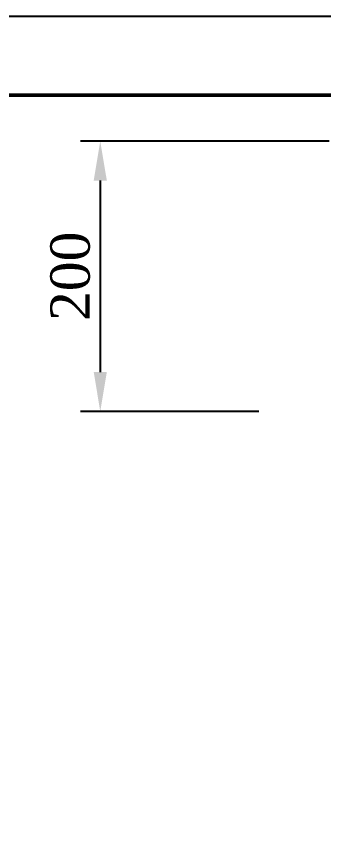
# Model space of a CAD drawing. Header units: millimetres. Extents: x 2263 to 10678, y 3616 to 3937.
# Drawn here: x 7389.6 to 7409.1, y 3861.8 to 3913.3 of the extents above; entities that cross this region are included whole.
import ezdxf

# ---------------------------------------------------------------- set-up
doc = ezdxf.new("R2010")
doc.units = ezdxf.units.MM
doc.layers.add('П', color=7, linetype='Continuous')
doc.layers.add('Чертеж', color=7, linetype='Continuous')
doc.styles.get("Standard").update_dxf_attribs({"font": 'Arial.ttf'})
doc.dimstyles.new('ISO-25', dxfattribs={"dimtxt": 2.5, "dimasz": 2.5, "dimexe": 1.25, "dimexo": 0.625, "dimtad": 1, "dimtxsty": 'Standard', "dimcen": 2.5, "dimadec": 0, "dimazin": 0, "dimtfac": 1, "dimtmove": 0, "dimatfit": 3, "dimfxl": 1, "dimarcsym": 0})

# ---------------------------------------------------------------- blocks, each defined once
blk = doc.blocks.new('А3 бол')
at = {"layer": 'П'}
blk.add_lwpolyline([(-420, 297), (0, 297), (0, 0), (-420, 0)], close=True, dxfattribs=at)
at = {"layer": 'Чертеж', "lineweight": 50}
blk.add_line((-5, 292), (-400, 292), dxfattribs=at)
blk = doc.blocks.new('*D64')
at = {"color": 0, "lineweight": -2, "transparency": 16777216}
for p, q in [((7409.465, 3905.402), (7393.712, 3905.402)), ((7394.962, 3902.902), (7394.962, 3890.771)), ((7405.011, 3888.271), (7393.712, 3888.271))]:
    blk.add_line(p, q, dxfattribs=at)
at = {"color": 0, "transparency": 16777216}
for points in [[(7394.546, 3902.902), (7395.379, 3902.902), (7394.962, 3905.402)], [(7394.546, 3890.771), (7395.379, 3890.771), (7394.962, 3888.271)]]:
    blk.add_solid(points, dxfattribs=at)
at = {"layer": 'Defpoints', "color": 0, "transparency": 16777216}
for p in [(7410.09, 3905.402), (7394.962, 3888.271), (7405.636, 3888.271)]:
    blk.add_point(p, dxfattribs=at)
at = {"color": 0, "transparency": 16777216, "insert": (7393.066, 3896.836), "char_height": 2.5, "attachment_point": 5, "rotation": 90}
blk.add_mtext('{\\fTimes New Roman|b0|i0|c204|p18;200}', dxfattribs=at)

msp = doc.modelspace()

# ---------------------------------------------------------------- block references
at = {"layer": 'П'}
msp.add_blockref('А3 бол', (7737.884, 3616.313), dxfattribs=at)

# ---------------------------------------------------------------- dimensions: what is measured, and where the dimension line sits
at = {"color": 0}
dim = msp.add_linear_dim(base=(7394.962, 3888.271), p1=(7410.09, 3905.402), p2=(7405.636, 3888.271), angle=90, text='{\\fTimes New Roman|b0|i0|c204|p18;200}', dimstyle='ISO-25', dxfattribs=at)
dim.commit()
dim.dimension.update_dxf_attribs({"geometry": '*D64', "text_midpoint": (7393.066, 3896.836)})

doc.saveas('drawing.dxf')
